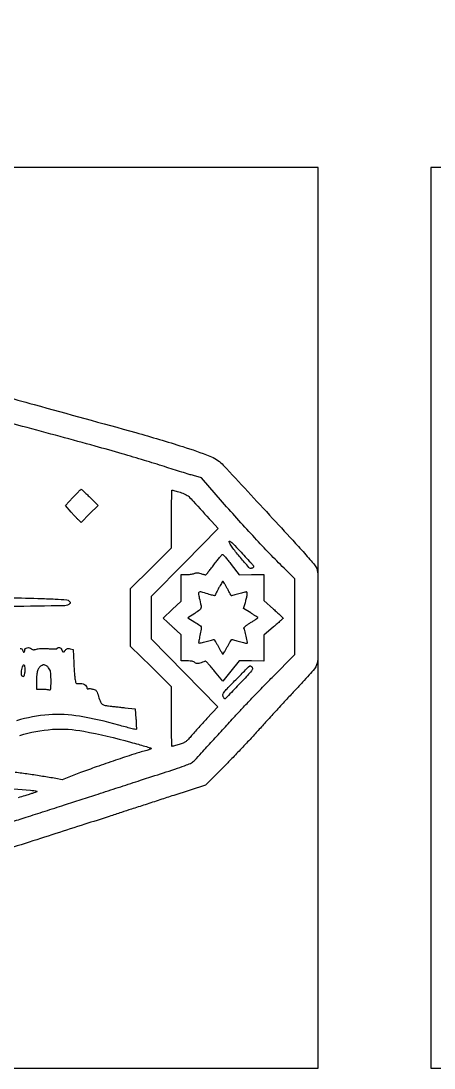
# Model space of a CAD drawing. Header units: millimetres. Extents: x 7 to 202, y 10 to 284.
# Drawn here: x 129.3 to 147.65, y 10 to 56.5 of the extents above; entities that cross this region are included whole.
import ezdxf

# ---------------------------------------------------------------- set-up
doc = ezdxf.new("R2010")
doc.units = ezdxf.units.MM
doc.layers.add('CUT', color=1, linetype='Continuous')
doc.layers.add('ENGRAVE', color=7, linetype='Continuous')

msp = doc.modelspace()

# ---------------------------------------------------------------- linework, layer by layer
at = {"layer": 'CUT'}
for points in [[(72.5, 10), (142.5, 10), (142.5, 50), (72.5, 50)], [(147.5, 10), (187.5, 10), (187.5, 50), (147.5, 50)]]:
    msp.add_lwpolyline(points, close=True, dxfattribs=at)
at = {"layer": 'ENGRAVE', "extrusion": (0, 0, -1)}
for points in [[(-125.075, 39.684, -0.000008), (-124.034, 39.973, -0.000005), (-122.806, 40.313, -0.000005), (-121.59, 40.65, -0.000008), (-120.59, 40.928, 0.000314)], [(-89.604, 20.721, 0.000011), (-94.773, 20.732, 0.000328)], [(-127.002, 40.259, -0.000617), (-129.884, 39.467, 0.001104), (-134.405, 38.22, 0.008673), (-136.493, 37.599, 0.016094), (-137.693, 37.177, 0.101291), (-138.236, 36.827, 0.012328), (-138.431, 36.627, 0.000197), (-139.508, 35.463, 0.000587), (-140.618, 34.26, 0.000781), (-141.624, 33.163, 0.003524), (-141.897, 32.861, 0.004724), (-142.139, 32.583, 0.003312), (-142.339, 32.347, 0.048861), (-142.4, 32.258, 0.123562), (-142.484, 31.932, 0.002039), (-142.491, 30.041, 0.002045), (-142.482, 28.151, 0.123131), (-142.397, 27.824, 0.052781), (-142.333, 27.73, 0.002886), (-142.097, 27.459, 0.004458), (-141.811, 27.139, 0.00324), (-141.487, 26.789, -0.001469), (-141.111, 26.384, -0.00086), (-140.662, 25.897, -0.00086), (-140.215, 25.409, -0.001461), (-139.843, 24.998, 0.003715), (-139.476, 24.596, 0.002382), (-139.043, 24.135, 0.002393), (-138.615, 23.687, 0.004479), (-138.264, 23.33), (-137.5, 22.566), (-136.086, 22.107, -0.000235), (-135.478, 21.91, -0.000186), (-134.821, 21.696, -0.000188), (-134.212, 21.497, -0.000469), (-133.766, 21.351, 0.001441), (-133.228, 21.176, 0.000213), (-132.138, 20.825, 0.00024), (-130.851, 20.412, 0.000206), (-129.496, 19.978, -0.000177), (-128.057, 19.518, -0.000143)], [(-128.849, 20.922, -0.00058), (-129.53, 21.138, -0.000308), (-130.373, 21.408, -0.000306), (-131.234, 21.685, -0.000476), (-131.976, 21.925, 0.00005), (-132.729, 22.169, 0.00003), (-133.624, 22.459, 0.00003), (-134.515, 22.748, 0.000052), (-135.254, 22.987, -0.001176), (-136.263, 23.316, -0.013107), (-136.661, 23.459, -0.034193), (-136.88, 23.561, -0.079152), (-137.022, 23.673, -0.001301), (-137.324, 23.999, -0.000351), (-137.8, 24.519, -0.000364), (-138.324, 25.092, -0.000455), (-138.81, 25.625, 0.004479), (-139.127, 25.968, 0.001875), (-139.561, 26.424, 0.001855), (-140.028, 26.908, 0.002407), (-140.46, 27.349), (-141.465, 28.363), (-141.465, 30.045), (-141.465, 31.727), (-140.986, 32.2, 0.005746), (-140.354, 32.841, 0.004513), (-139.683, 33.549, 0.004251), (-138.982, 34.316, 0.003673), (-138.259, 35.132), (-137.317, 36.211), (-136.965, 36.31, 0.005327), (-136.772, 36.367, 0.001202), (-136.444, 36.468, 0.001246), (-136.066, 36.586, 0.001208), (-135.685, 36.708, -0.004298), (-134.785, 36.989, -0.003312), (-133.797, 37.28, -0.002631), (-132.603, 37.618, -0.001219), (-131.049, 38.044, 0.000209), (-129.375, 38.499, 0.000484), (-128.118, 38.843, 0.000468)], [(-107.5, 20.742, 0.000063), (-119.188, 20.74, 0.001065)], [(-128.612, 30.896, 0.001205), (-130.051, 30.859, 0.006539), (-130.831, 30.826, 0.005782), (-131.335, 30.793, 0.178826), (-131.447, 30.741, 0.04248), (-131.476, 30.708, 0.08796), (-131.49, 30.677, 0.122932), (-131.491, 30.65, 0.141117), (-131.478, 30.628, 0.194149), (-131.255, 30.533, 0.001016), (-128.824, 30.493, 0.004989)], [(-129.277, 28.637, 0.086968), (-129.326, 28.623, 0.124369), (-129.357, 28.596, 0.090781), (-129.376, 28.555, -0.065199), (-129.402, 28.492, -0.2677), (-129.436, 28.471, -0.328398), (-129.465, 28.492, -0.077632), (-129.475, 28.554, 0.203533), (-129.505, 28.626, 0.134444), (-129.584, 28.669, 0.114542), (-129.685, 28.669, 0.128818), (-129.771, 28.625, -0.053119), (-129.818, 28.591, -0.107819), (-129.861, 28.577, -0.08402), (-129.912, 28.581, -0.023455), (-129.991, 28.604, 0.052991), (-130.074, 28.624, 0.020195), (-130.194, 28.634, 0.017415), (-130.342, 28.635, 0.011027), (-130.513, 28.627, -0.008957), (-130.673, 28.618, -0.01827), (-130.798, 28.618, -0.01584), (-130.893, 28.625, -0.233045), (-130.92, 28.642, 0.163871), (-130.964, 28.678, 0.174941), (-131.02, 28.68, 0.134286), (-131.074, 28.643, 0.087291), (-131.114, 28.577, -0.028803), (-131.15, 28.496, -0.254152), (-131.181, 28.475, -0.22705), (-131.218, 28.489, -0.023465), (-131.282, 28.56, 0.048807), (-131.325, 28.604, 0.099923), (-131.368, 28.627, 0.091834), (-131.418, 28.633, 0.036664), (-131.487, 28.623), (-131.618, 28.594), (-131.648, 28.003, -0.003451), (-131.662, 27.764, -0.0039), (-131.678, 27.535, -0.003565), (-131.695, 27.341, -0.021285), (-131.709, 27.24, -0.01708), (-131.732, 27.135, -0.146502), (-131.756, 27.094, -0.182695), (-131.797, 27.078, -0.02968), (-131.882, 27.081, 0.080377), (-132.002, 27.074, 0.069833), (-132.119, 27.03, 0.079134), (-132.206, 26.963, 0.191187), (-132.235, 26.889, -0.081088), (-132.239, 26.863, -0.155797), (-132.252, 26.846, -0.161591), (-132.271, 26.84, -0.088862), (-132.297, 26.844, 0.089644), (-132.33, 26.851, 0.023893), (-132.385, 26.849, 0.02343), (-132.448, 26.84, 0.022238), (-132.511, 26.826, 0.041321), (-132.596, 26.794, 0.107276), (-132.648, 26.755, 0.085266), (-132.686, 26.692, 0.019957), (-132.726, 26.575, -0.016313), (-132.816, 26.304, -0.101028), (-132.893, 26.181, -0.138366), (-133.001, 26.116, -0.040506), (-133.193, 26.08, 0.000605), (-133.328, 26.066, 0.000225), (-133.519, 26.046, 0.000223), (-133.727, 26.024, 0.000269), (-133.922, 26.003), (-134.381, 25.954), (-134.411, 25.504, 0.004185), (-134.421, 25.33, 0.006577), (-134.427, 25.18, 0.002273), (-134.429, 25.052, 0.202746), (-134.422, 25.035, 0.26302), (-134.404, 25.03, 0.000939), (-134.186, 25.084, 0.004521), (-133.937, 25.15, 0.00278), (-133.644, 25.231, -0.027575), (-131.906, 25.622, -0.05968), (-130.54, 25.686, -0.053266), (-129.103, 25.426, -0.018219)], [(-129.25, 24.773, 0.057985), (-130.699, 25.043, 0.064861), (-132.093, 24.958, 0.019256), (-134.176, 24.473, 0.002069), (-134.517, 24.378, 0.003228), (-134.81, 24.293, 0.000934), (-135.064, 24.217, 0.109304), (-135.094, 24.2, 0.521923), (-135.092, 24.184, 0.022709), (-135.032, 24.155, 0.022256), (-134.945, 24.123, 0.011855), (-134.835, 24.091, -0.012432), (-134.316, 23.938, -0.003366), (-133.502, 23.669, -0.00357), (-132.65, 23.375, -0.006414), (-131.955, 23.119), (-131.135, 22.805), (-130.855, 22.856, -0.00492), (-130.266, 22.955, -0.004212), (-129.645, 23.049, -0.004319), (-129.046, 23.129, -0.006662)], [(-128.207, 22.452, 0.001011), (-129.734, 22.338, 0.056643), (-130.014, 22.285, 0.698291), (-130.014, 22.274, 0.009225), (-129.93, 22.241, 0.011341), (-129.815, 22.2, 0.005886), (-129.669, 22.153, -0.002596), (-129.472, 22.092, -0.000877), (-129.185, 22.002, -0.000872)]]:
    msp.add_lwpolyline(points, format="xyb", dxfattribs=at)
for points in [[(-132.365, 35.348), (-132.73, 34.981), (-132.355, 34.606), (-131.98, 34.231), (-131.887, 34.315, 0.017716), (-131.836, 34.365, 0.003306), (-131.745, 34.46, 0.003537), (-131.641, 34.573, 0.003226), (-131.536, 34.69), (-131.277, 34.982), (-131.611, 35.337, 0.002378), (-131.741, 35.475, 0.003656), (-131.855, 35.592, 0.001254), (-131.954, 35.692, 0.101715), (-131.972, 35.704, 0.284543), (-131.991, 35.701, 0.002694), (-132.099, 35.604, 0.007909), (-132.223, 35.488, 0.004911)], [(-136.373, 35.568, 0.034298), (-136.604, 35.479, 0.078308), (-136.759, 35.376, 0.022301), (-136.958, 35.175, 0.00065), (-137.761, 34.285), (-138.058, 33.956), (-136.575, 32.452), (-135.092, 30.949), (-135.087, 30.007), (-135.082, 29.066), (-136.566, 27.552), (-138.051, 26.039), (-137.562, 25.518, -0.002345), (-137.359, 25.299, -0.002139), (-137.151, 25.071, -0.002138), (-136.967, 24.865, -0.006951), (-136.847, 24.727, 0.01389), (-136.709, 24.571, 0.053114), (-136.61, 24.487, 0.058935), (-136.502, 24.429, 0.019811), (-136.332, 24.371, 0.002443), (-136.219, 24.338, 0.003584), (-136.119, 24.311, 0.001729), (-136.035, 24.288, 0.064696), (-136.015, 24.285, 0.407586), (-136.004, 24.296, 0.000432), (-135.996, 24.674, 0.003274), (-135.989, 25.1, 0.001964), (-135.987, 25.607), (-135.987, 26.929), (-135.082, 27.826), (-134.176, 28.723), (-134.176, 30.009), (-134.176, 31.294), (-135.082, 32.199), (-135.987, 33.103), (-135.987, 34.387, 0.00236), (-135.99, 34.88, 0.003949), (-135.997, 35.293, 0.00063), (-136.007, 35.657, 0.433032), (-136.02, 35.669, 0.045345), (-136.043, 35.664, 0.001328), (-136.137, 35.638, 0.002656), (-136.248, 35.605, 0.001827)], [(-139.027, 32.969, 0.000552), (-139.505, 32.449, 0.020591), (-139.608, 32.327, 0.146854), (-139.632, 32.265, 0.276095), (-139.609, 32.219, 0.042531), (-139.581, 32.204, 0.035997), (-139.549, 32.193, 0.037519), (-139.519, 32.188, 0.078683), (-139.495, 32.189, 0.166471), (-139.423, 32.232, 0.001839), (-139.052, 32.672, 0.004505), (-138.711, 33.088, 0.048285), (-138.591, 33.27, 0.084492), (-138.554, 33.382, 0.656641), (-138.587, 33.403, 0.049426), (-138.733, 33.28, 0.005695)], [(-138.642, 32.363), (-138.99, 31.905), (-139.537, 31.915), (-140.085, 31.925), (-140.085, 31.347), (-140.085, 30.768), (-140.515, 30.384, 0.002851), (-140.68, 30.235, 0.004598), (-140.819, 30.106, 0.001045), (-140.938, 29.993, 0.231819), (-140.944, 29.978, 0.183634), (-140.936, 29.964, 0.000918), (-140.817, 29.856, 0.003965), (-140.68, 29.732, 0.00248), (-140.517, 29.59), (-140.092, 29.224), (-140.088, 28.65), (-140.085, 28.076), (-139.54, 28.083), (-138.996, 28.09), (-138.631, 27.633), (-138.266, 27.175), (-137.899, 27.631, -0.008106), (-137.755, 27.805, -0.012883), (-137.625, 27.948, -0.006754), (-137.514, 28.062, -0.292494), (-137.482, 28.068, 0.003931), (-137.244, 27.982, 0.051751), (-137.152, 27.96, 0.137855), (-137.093, 27.968, 0.080397), (-137.031, 28.008, -0.083924), (-136.979, 28.041, -0.048448), (-136.908, 28.064, -0.035973), (-136.812, 28.077, -0.015797), (-136.685, 28.081), (-136.419, 28.081), (-136.419, 28.661), (-136.419, 29.242), (-136.214, 29.43, 0.000813), (-136.121, 29.515, 0.000493), (-136.012, 29.616, 0.000494), (-135.904, 29.716, 0.000871), (-135.815, 29.799), (-135.621, 29.981), (-136.02, 30.361), (-136.419, 30.741), (-136.419, 31.33), (-136.419, 31.919), (-136.678, 31.919, -0.017873), (-136.783, 31.923, -0.01937), (-136.885, 31.934, -0.019265), (-136.971, 31.951, -0.083252), (-137.019, 31.971, 0.072326), (-137.069, 31.992, 0.07403), (-137.123, 31.999, 0.051922), (-137.191, 31.99, 0.017126), (-137.288, 31.963, -0.002086), (-137.362, 31.941, -0.002866), (-137.428, 31.921, -0.00184), (-137.484, 31.905, -0.034055), (-137.502, 31.901, -0.258854), (-137.519, 31.908, -0.001824), (-137.621, 32.031, -0.00632), (-137.737, 32.175, -0.00393), (-137.869, 32.347, 0.004402), (-138.003, 32.52, 0.006686), (-138.122, 32.668, 0.002894), (-138.226, 32.792, 0.148426), (-138.252, 32.809, 0.284934), (-138.279, 32.801, 0.004795), (-138.384, 32.683, 0.010691), (-138.506, 32.538, 0.006707)], [(-138.081, 31.305, 0.000753), (-138.017, 31.184, 0.001169), (-137.961, 31.08, 0.000332), (-137.911, 30.989, 0.038995), (-137.904, 30.978, 0.296036), (-137.894, 30.975, 0.002815), (-137.812, 30.995, 0.008157), (-137.716, 31.02, 0.00505), (-137.604, 31.054, -0.006872), (-137.298, 31.144, -0.180344), (-137.215, 31.136, -0.331109), (-137.184, 31.078, -0.020386), (-137.223, 30.873, 0.006233), (-137.3, 30.527, 0.123806), (-137.296, 30.42, 0.165419), (-137.239, 30.339, 0.013379), (-137.022, 30.19), (-136.716, 29.991), (-137.02, 29.807, 0.012463), (-137.24, 29.667, 0.152259), (-137.302, 29.59, 0.141371), (-137.311, 29.489, 0.010259), (-137.253, 29.213, -0.007545), (-137.226, 29.092, -0.011636), (-137.207, 28.987, -0.006113), (-137.195, 28.898, -0.232555), (-137.201, 28.88, -0.242515), (-137.219, 28.874, -0.006317), (-137.307, 28.89, -0.011969), (-137.412, 28.913, -0.007726), (-137.532, 28.944, 0.002677), (-137.653, 28.977, 0.003872), (-137.76, 29.004, 0.002029), (-137.851, 29.027, 0.062621), (-137.874, 29.029, 0.248419), (-137.892, 29.019, 0.005851), (-137.947, 28.934, 0.011546), (-138.009, 28.829, 0.00741), (-138.076, 28.706, -0.005606), (-138.143, 28.582, -0.008914), (-138.203, 28.478, -0.003506), (-138.256, 28.391, -0.263383), (-138.27, 28.383, -0.254295), (-138.284, 28.391, -0.003396), (-138.338, 28.478, -0.00869), (-138.399, 28.583, -0.00548), (-138.467, 28.706, 0.008755), (-138.536, 28.83, 0.013485), (-138.6, 28.935, 0.007814), (-138.657, 29.018, 0.244992), (-138.678, 29.03, 0.0617), (-138.704, 29.026, 0.002795), (-138.793, 29.003, 0.004641), (-138.898, 28.975, 0.003304), (-139.015, 28.941, -0.006744), (-139.132, 28.908, -0.009813), (-139.236, 28.882, -0.005817), (-139.324, 28.863, -0.14534), (-139.348, 28.865, -0.361362), (-139.366, 28.898, -0.003603), (-139.309, 29.174, -0.008394), (-139.25, 29.433, -0.078153), (-139.206, 29.539, 0.357687), (-139.209, 29.564, 0.015479), (-139.282, 29.628, 0.020388), (-139.381, 29.703, 0.012385), (-139.503, 29.783, -0.002927), (-139.627, 29.861, -0.004738), (-139.731, 29.929, -0.001061), (-139.821, 29.99, -0.249634), (-139.826, 29.999, -0.249508), (-139.821, 30.007, -0.001086), (-139.732, 30.067, -0.004795), (-139.629, 30.134, -0.002963), (-139.507, 30.212), (-139.187, 30.411), (-139.269, 30.68, -0.014116), (-139.321, 30.871, -0.033208), (-139.347, 31.017, -0.046594), (-139.348, 31.115, -0.390896), (-139.318, 31.143, -0.059471), (-139.295, 31.14, -0.001937), (-139.203, 31.118, -0.003691), (-139.095, 31.09, -0.002554), (-138.974, 31.057, 0.000904), (-138.854, 31.024, 0.001431), (-138.751, 30.996, 0.000308), (-138.66, 30.972, 0.065031), (-138.651, 30.97, 0.268731), (-138.644, 30.974, 0.000842), (-138.592, 31.065, 0.004302), (-138.534, 31.17, 0.00264), (-138.467, 31.294, -0.005205), (-138.399, 31.417, -0.008274), (-138.339, 31.522, -0.003088), (-138.285, 31.609, -0.255149), (-138.272, 31.617, -0.262368), (-138.258, 31.61, -0.003352), (-138.206, 31.525, -0.008698), (-138.147, 31.425, -0.005466)], [(-130.206, 27.864, -0.114014), (-130.108, 27.779, -0.078916), (-130.042, 27.648, -0.055229), (-130.004, 27.46, -0.022403), (-129.992, 27.199), (-129.992, 26.83), (-130.219, 26.829, 0.010082), (-130.313, 26.827, 0.009776), (-130.407, 26.821, 0.009729), (-130.49, 26.813, 0.035237), (-130.542, 26.803, -0.144379), (-130.597, 26.804, -0.262017), (-130.627, 26.836, -0.055659), (-130.638, 26.924, -0.002912), (-130.639, 27.21, -0.005926), (-130.636, 27.472, -0.042818), (-130.622, 27.597, -0.078798), (-130.59, 27.685, -0.047559), (-130.528, 27.775, -0.038002), (-130.444, 27.861, -0.113424), (-130.372, 27.899, -0.131372), (-130.298, 27.9, -0.059193)], [(-129.329, 27.702, -0.031408), (-129.309, 27.569, -0.080641), (-129.316, 27.472, -0.139688), (-129.349, 27.413, -0.197249), (-129.404, 27.391, -0.325792), (-129.449, 27.423, -0.033787), (-129.482, 27.556, -0.038074), (-129.497, 27.709, -0.067222), (-129.483, 27.834, -0.152554), (-129.451, 27.887, -0.373306), (-129.409, 27.887, -0.12723), (-129.364, 27.822, -0.036288)], [(-139.566, 27.802, 0.074391), (-139.588, 27.765, 0.140606), (-139.592, 27.731, 0.099872), (-139.578, 27.692, 0.026452), (-139.539, 27.637, 0.022045), (-139.373, 27.444, 0.001749), (-138.908, 26.954, 0.000275), (-138.392, 26.414, 0.204671), (-138.357, 26.399, 0.218923), (-138.344, 26.405, 0.025109), (-138.323, 26.431, 0.026579), (-138.301, 26.467, 0.01862), (-138.28, 26.509, 0.18076), (-138.274, 26.594, 0.091449), (-138.324, 26.691, 0.028405), (-138.458, 26.848, 0.00223), (-138.84, 27.242, 0.002394), (-139.077, 27.481, 0.003844), (-139.281, 27.682, 0.00083), (-139.461, 27.857, 0.19425), (-139.482, 27.865, 0.130121), (-139.498, 27.861, 0.032426), (-139.52, 27.846, 0.030938), (-139.544, 27.826, 0.026787)]]:
    msp.add_lwpolyline(points, format="xyb", close=True, dxfattribs=at)

doc.saveas('drawing.dxf')
